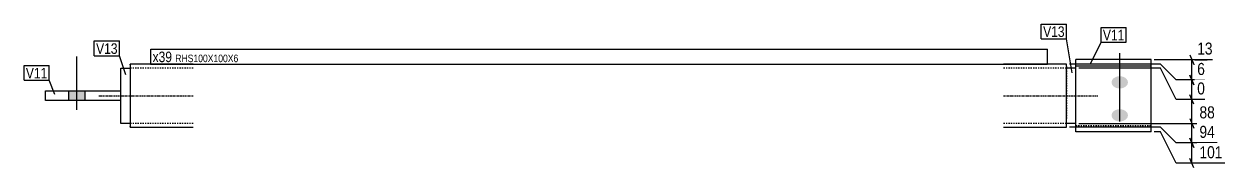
# Model space of a CAD drawing. Header units: millimetres. Extents: x 7 to 15573, y 7 to 429.
# Drawn here: x 13662 to 15573, y 12 to 241 of the extents above; entities that cross this region are included whole.
import ezdxf

# ---------------------------------------------------------------- set-up
doc = ezdxf.new("R2010")
doc.units = ezdxf.units.MM
doc.linetypes.add('DXK_LINE_DOT2', pattern=[3.9198, 1.9599, -1.9599])
doc.linetypes.add('DXK_LINE_DOT3', pattern=[5.9187, 2.979, -0.9799, 0.9799, -0.9799])
for name, color, linetype in [('MÅLSÆTNING', 7, 'Continuous'), ('STÅL', 7, 'Continuous'), ('TEKST', 7, 'Continuous')]:
    doc.layers.add(name, color=color, linetype=linetype)
doc.styles.add('Arial Narrow', font='ARIALN.TTF', dxfattribs={"height": 0.2})

msp = doc.modelspace()

# ---------------------------------------------------------------- hatches: boundary and pattern name
at = {"layer": 'STÅL', "linetype": 'Continuous'}
for points in [[(15405.6, 157.9), (15408.3, 157.7), (15410.9, 157), (15413.2, 156), (15415.3, 154.7), (15416.9, 153), (15418, 151.1), (15418.5, 149.2), (15418.5, 147.1), (15418, 145.1), (15416.9, 143.3), (15415.3, 141.6), (15413.2, 140.3), (15410.9, 139.2), (15408.3, 138.6), (15405.6, 138.4), (15402.9, 138.6), (15400.3, 139.2), (15398, 140.3), (15395.9, 141.6), (15394.3, 143.3), (15393.2, 145.1), (15392.7, 147.1), (15392.7, 149.2), (15393.2, 151.1), (15394.3, 153), (15395.9, 154.7), (15398, 156), (15400.3, 157), (15402.9, 157.7)], [(13732.6, 119.4), (13758.6, 119.4), (13758.6, 134.4), (13732.6, 134.4)], [(13732.6, 119.4), (13758.6, 119.4), (13758.6, 134.4), (13732.6, 134.4)], [(15405.6, 105.4), (15408.3, 105.2), (15410.9, 104.6), (15413.2, 103.6), (15415.3, 102.2), (15416.9, 100.6), (15418, 98.7), (15418.5, 96.7), (15418.5, 94.7), (15418, 92.7), (15416.9, 90.8), (15415.3, 89.2), (15413.2, 87.8), (15410.9, 86.8), (15408.3, 86.2), (15405.6, 86), (15402.9, 86.2), (15400.3, 86.8), (15398, 87.8), (15395.9, 89.2), (15394.3, 90.8), (15393.2, 92.7), (15392.7, 94.7), (15392.7, 96.7), (15393.2, 98.7), (15394.3, 100.6), (15395.9, 102.2), (15398, 103.6), (15400.3, 104.6), (15402.9, 105.2)]]:
    msp.add_hatch(color=96, dxfattribs=at).paths.add_polyline_path(points)

# ---------------------------------------------------------------- linework, layer by layer
at = {"layer": 'MÅLSÆTNING', "color": 7, "linetype": 'Continuous'}
for p, q in [((15470.4, 176.9), (15325.6, 176.9)), ((15470.4, 176.9), (15325.6, 176.9)), ((15495.4, 151.9), (15470.4, 176.9)), ((15495.4, 151.9), (15470.4, 176.9)), ((15470.4, 170.9), (15340.6, 170.9)), ((15470.4, 170.9), (15340.6, 170.9)), ((15495.4, 120.9), (15470.4, 170.9)), ((15495.4, 120.9), (15470.4, 170.9)), ((15517.4, 159.4), (15523.4, 144.4)), ((15541.1, 151.9), (15495.4, 151.9)), ((15520.4, 120.9), (15520.4, 151.9)), ((15541.1, 120.9), (15495.4, 120.9)), ((15541.1, 120.9), (15495.4, 120.9)), ((15523.4, 113.4), (15517.4, 128.4)), ((15523.4, 113.4), (15517.4, 128.4)), ((15520.4, 82.9), (15520.4, 120.9)), ((15470.4, 76.9), (15325.6, 76.9)), ((15470.4, 76.9), (15325.6, 76.9)), ((15340.6, 82.9), (15560.5, 82.9)), ((15340.6, 82.9), (15560.5, 82.9)), ((15495.4, 51.9), (15470.4, 76.9)), ((15495.4, 51.9), (15470.4, 76.9)), ((15517.4, 90.4), (15523.4, 75.4)), ((15517.4, 90.4), (15523.4, 75.4)), ((15520.4, 51.9), (15520.4, 82.9)), ((15470.4, 69.5), (15460.6, 69.5)), ((15495.4, 19.5), (15470.4, 69.5)), ((15523.4, 44.4), (15517.4, 59.4)), ((15517.4, 59.4), (15523.4, 44.4)), ((15560.5, 51.9), (15495.4, 51.9)), ((15560.5, 51.9), (15495.4, 51.9)), ((15520.4, 19.5), (15520.4, 51.9)), ((15572.7, 19.5), (15495.4, 19.5)), ((15523.4, 12), (15517.4, 27))]:
    msp.add_line(p, q, dxfattribs=at)
at = {"layer": 'STÅL', "color": 96, "linetype": 'Continuous'}
for p, q in [((15405.6, 138.2), (15405.6, 194.5)), ((13745.6, 104.4), (13745.6, 189.4)), ((13745.6, 104.4), (13745.6, 189.4)), ((13732.6, 119.4), (13732.6, 134.4)), ((13732.6, 119.4), (13732.6, 134.4)), ((13758.6, 119.4), (13758.6, 134.4)), ((13758.6, 119.4), (13758.6, 134.4)), ((15405.6, 85.8), (15405.6, 142.1))]:
    msp.add_line(p, q, dxfattribs=at)
at = {"layer": 'STÅL', "color": 2, "linetype": 'Continuous'}
for p, q in [((13830.6, 176.9), (13830.6, 170.9)), ((13930.6, 176.9), (13830.6, 176.9)), ((15320.6, 176.9), (15220.6, 176.9)), ((15320.6, 176), (15320.6, 176.9)), ((15320.6, 173.4), (15320.6, 176)), ((15320.6, 173.4), (15320.6, 170.9)), ((15455.6, 184.3), (15335.6, 184.3)), ((15335.6, 170.9), (15335.6, 184.3)), ((15335.6, 174.4), (15455.6, 174.4)), ((15455.6, 69.5), (15455.6, 184.3)), ((13815.6, 170.9), (13830.6, 170.9)), ((13815.6, 82.9), (13815.6, 170.9)), ((13830.6, 170.9), (13830.6, 82.9)), ((15335.6, 170.9), (15320.6, 170.9)), ((15320.6, 82.9), (15320.6, 170.9)), ((15335.6, 82.9), (15335.6, 170.9)), ((13695.6, 134.4), (13815.6, 134.4)), ((13695.6, 119.4), (13695.6, 134.4)), ((13815.6, 119.4), (13815.6, 134.4)), ((13815.6, 119.4), (13695.6, 119.4)), ((13830.6, 82.9), (13815.6, 82.9)), ((13830.6, 82.9), (13830.6, 77.8)), ((13830.6, 76.9), (13830.6, 77.8)), ((13830.6, 76.9), (13930.6, 76.9)), ((15220.6, 76.9), (15320.6, 76.9)), ((15320.6, 76.9), (15320.6, 82.9)), ((15335.6, 82.9), (15320.6, 82.9)), ((15335.6, 69.5), (15335.6, 82.9)), ((15455.6, 69.5), (15335.6, 69.5))]:
    msp.add_line(p, q, dxfattribs=at)
at = {"layer": 'STÅL', "color": 7, "linetype": 'DXK_LINE_DOT2'}
for p, q in [((13830.6, 176), (13830.6, 176.9)), ((15320.6, 176), (15320.6, 176.9)), ((13930.6, 170.9), (13830.6, 170.9)), ((13830.6, 170.9), (13830.6, 82.9)), ((15320.6, 170.9), (15220.6, 170.9)), ((15320.6, 170.9), (15320.6, 88.9)), ((15335.6, 82.9), (15335.6, 170.9)), ((13930.6, 82.9), (13830.6, 82.9)), ((15320.6, 82.9), (15220.6, 82.9)), ((15320.6, 82.9), (15320.6, 88.9)), ((15335.6, 79.4), (15455.6, 79.4))]:
    msp.add_line(p, q, dxfattribs=at)
at = {"layer": 'STÅL', "color": 7, "linetype": 'DXK_LINE_DOT3'}
for p, q in [((13780.6, 126.9), (13930.6, 126.9)), ((15220.6, 126.9), (15370.6, 126.9))]:
    msp.add_line(p, q, dxfattribs=at)

# ---------------------------------------------------------------- wipeouts: each hides what was drawn before it
at = {"color": 0}
for points in [[(15317.8, 220.4), (15317.8, 237.9), (15283.7, 237.9), (15283.7, 220.4)], [(15412.9, 215), (15412.9, 232.5), (15378.8, 232.5), (15378.8, 215)], [(13810.4, 193.5), (13810.4, 211), (13776.3, 211), (13776.3, 193.5)], [(13698.6, 154.5), (13698.6, 172), (13664.5, 172), (13664.5, 154.5)]]:
    msp.add_wipeout(points, dxfattribs=at).dxf.layer = 'TEKST'

# ---------------------------------------------------------------- next in the draw order: wipeouts: each hides what was drawn before it
at = {"color": 0, "linetype": 'Continuous'}
for points in [[(15545.1, 155.9), (15545.1, 183.9), (15524.9, 183.9), (15524.9, 155.9)], [(15560.9, 86.9), (15560.9, 114.9), (15528.5, 114.9), (15528.5, 86.9)]]:
    msp.add_wipeout(points, dxfattribs=at).dxf.layer = 'MÅLSÆTNING'
at = {"color": 0}
for points in [[(15317.8, 220.4), (15317.8, 237.9), (15283.7, 237.9), (15283.7, 220.4)], [(15412.9, 215), (15412.9, 232.5), (15378.8, 232.5), (15378.8, 215)], [(13810.4, 193.5), (13810.4, 211), (13776.3, 211), (13776.3, 193.5)], [(13897.1, 180.3), (13897.1, 197.8), (13866.2, 197.8), (13866.2, 180.3)], [(13698.6, 154.5), (13698.6, 172), (13664.5, 172), (13664.5, 154.5)]]:
    msp.add_wipeout(points, dxfattribs=at).dxf.layer = 'TEKST'

# ---------------------------------------------------------------- next in the draw order: linework, layer by layer
at = {"layer": 'MÅLSÆTNING', "color": 7, "linetype": 'Continuous'}
for p, q in [((15517.4, 191.8), (15523.4, 176.8)), ((15460.6, 184.3), (15553.3, 184.3)), ((15520.4, 151.9), (15520.4, 184.3)), ((15523.4, 144.4), (15517.4, 159.4)), ((15541.1, 151.9), (15495.4, 151.9))]:
    msp.add_line(p, q, dxfattribs=at)
at = {"layer": 'TEKST', "color": 7, "linetype": 'Continuous'}
for p, q in [((15280.7, 240.9), (15320.8, 240.9)), ((15280.7, 217.4), (15280.7, 240.9)), ((15320.8, 217.4), (15320.8, 240.9)), ((15375.8, 235.5), (15415.9, 235.5)), ((15375.8, 212), (15375.8, 235.5)), ((15415.9, 212), (15415.9, 235.5)), ((13773.3, 214), (13813.4, 214)), ((13773.3, 190.5), (13773.3, 214)), ((13813.4, 190.5), (13813.4, 214)), ((15280.7, 217.4), (15320.8, 217.4)), ((15329.7, 163.2), (15320.8, 217.4)), ((15359.7, 178.4), (15375.8, 212)), ((15375.8, 212), (15415.9, 212)), ((13661.5, 175), (13701.6, 175)), ((13661.5, 151.5), (13661.5, 175)), ((13701.6, 151.5), (13701.6, 175)), ((13773.3, 190.5), (13813.4, 190.5)), ((13823.5, 160.1), (13813.4, 190.5)), ((13661.5, 151.5), (13701.6, 151.5)), ((13710.8, 128.6), (13701.6, 151.5))]:
    msp.add_line(p, q, dxfattribs=at)

# ---------------------------------------------------------------- next in the draw order: texts
at = {"layer": 'MÅLSÆTNING', "color": 3, "linetype": 'Continuous', "style": 'Arial Narrow'}
for s, height, p in [('6', 19.1, (15528.9, 159.9)), ('88', 19.09, (15532.5, 90.9))]:
    msp.add_text(s, height=height, dxfattribs=at).set_placement(p)
at = {"layer": 'TEKST', "color": 3, "style": 'Arial Narrow'}
for s, p in [('V13', (15283.7, 220.4)), ('V11', (15378.8, 215)), ('V13', (13776.3, 193.5)), ('V11', (13664.5, 154.5))]:
    msp.add_text(s, height=16.7, dxfattribs=at).set_placement(p)

# ---------------------------------------------------------------- next in the draw order: wipeouts: each hides what was drawn before it
at = {"color": 0}
msp.add_wipeout([(13897.1, 180.3), (13897.1, 197.8), (13866.2, 197.8), (13866.2, 180.3)], dxfattribs=at).dxf.layer = 'TEKST'

# ---------------------------------------------------------------- next in the draw order: linework, layer by layer
at = {"layer": 'TEKST', "color": 7, "linetype": 'Continuous'}
for p, q in [((13863.2, 177.3), (13863.2, 200.8)), ((13862.6, 176.9), (13863.2, 177.3))]:
    msp.add_line(p, q, dxfattribs=at)

# ---------------------------------------------------------------- next in the draw order: wipeouts: each hides what was drawn before it
at = {"color": 0, "linetype": 'Continuous'}
for points in [[(15557.3, 188.3), (15557.3, 216.3), (15524.9, 216.3), (15524.9, 188.3)], [(15545.1, 124.9), (15545.1, 152.9), (15524.9, 152.9), (15524.9, 124.9)], [(15560.9, 55.9), (15560.9, 83.9), (15528.5, 83.9), (15528.5, 55.9)]]:
    msp.add_wipeout(points, dxfattribs=at).dxf.layer = 'MÅLSÆTNING'
at = {"color": 0}
msp.add_wipeout([(15287.8, 180.3), (15287.8, 192.8), (13902.3, 192.8), (13902.3, 180.3)], dxfattribs=at).dxf.layer = 'TEKST'

# ---------------------------------------------------------------- next in the draw order: texts
at = {"layer": 'MÅLSÆTNING', "color": 3, "linetype": 'Continuous', "style": 'Arial Narrow'}
for s, height, p in [('13', 19.09, (15528.9, 192.3)), ('0', 19.1, (15528.9, 128.9))]:
    msp.add_text(s, height=height, dxfattribs=at).set_placement(p)

# ---------------------------------------------------------------- next in the draw order: wipeouts: each hides what was drawn before it
at = {"color": 0, "linetype": 'Continuous'}
msp.add_wipeout([(15573.1, 23.5), (15573.1, 51.5), (15528.5, 51.5), (15528.5, 23.5)], dxfattribs=at).dxf.layer = 'MÅLSÆTNING'
at = {"color": 0}
msp.add_wipeout([(15287.8, 180.3), (15287.8, 192.8), (13902.3, 192.8), (13902.3, 180.3)], dxfattribs=at).dxf.layer = 'TEKST'

# ---------------------------------------------------------------- next in the draw order: linework, layer by layer
at = {"layer": 'TEKST', "color": 7, "linetype": 'Continuous'}
for p, q in [((13863.2, 200.8), (15290.8, 200.8)), ((15290.8, 177.3), (15290.8, 200.8)), ((13863.2, 177.3), (15290.8, 177.3))]:
    msp.add_line(p, q, dxfattribs=at)

# ---------------------------------------------------------------- next in the draw order: texts
at = {"layer": 'MÅLSÆTNING', "color": 3, "linetype": 'Continuous', "style": 'Arial Narrow'}
for s, p in [('94', (15532.5, 59.9)), ('101', (15532.5, 27.5))]:
    msp.add_text(s, height=19.09, dxfattribs=at).set_placement(p)
at = {"layer": 'TEKST', "color": 3, "style": 'Arial Narrow'}
for s, height, p in [('x39', 16.7, (13866.2, 180.3)), ('RHS100X100X6', 11.93, (13902.3, 180.3))]:
    msp.add_text(s, height=height, dxfattribs=at).set_placement(p)

doc.saveas('drawing.dxf')
